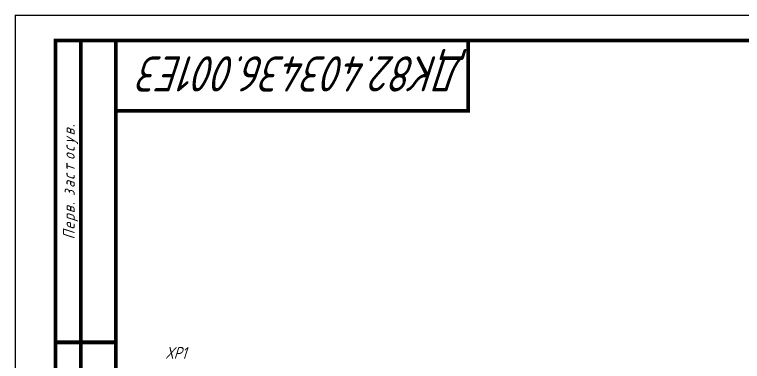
# Model space of a CAD drawing. Header units: millimetres. Extents: x 0 to 420, y 0 to 297.
# Drawn here: x -0.1 to 144.5, y 228.2 to 297.1 of the extents above; entities that cross this region are included whole.
import ezdxf

# ---------------------------------------------------------------- set-up
doc = ezdxf.new("R2010")
doc.units = ezdxf.units.MM
doc.layers.add('Sheet', color=255, linetype='Continuous')
doc.styles.add('GOST', font='', dxfattribs={"oblique": 18})
doc.styles.get('GOST').set_extended_font_data('GOST type A')

msp = doc.modelspace()

# ---------------------------------------------------------------- linework, layer by layer
at = {"layer": 'Sheet'}
for points, const_width in [([(0.04, 297), (419.98, 297), (419.98, 0), (0.04, 0), (0.04, 297)], 0.3), ([(0.04, 297), (0.04, 0), (419.98, 0), (419.98, 297), (0.04, 297), (0.04, 297)], 0.0991), ([(0.04, 297), (0.04, 0), (419.98, 0), (419.98, 297), (0.04, 297), (0.04, 297)], 0.0991)]:
    msp.add_lwpolyline(points, close=True, dxfattribs=dict(at, const_width=const_width))
at = {"layer": 'Sheet', "const_width": 0.749}
for points in [[(8.04, 291.99), (7.67, 291.99), (20.04, 291.99)], [(8.04, 171.99), (8.04, 291.99)], [(13.05, 171.99), (13.05, 291.99)], [(20.04, 291.99), (20.04, 5)], [(20.05, 291.99), (414.97, 291.99)], [(90.02, 278), (90.02, 277.62), (90.02, 291.99)], [(20.04, 278), (90.02, 278)], [(8.04, 231.99), (20.04, 231.99)]]:
    msp.add_lwpolyline(points, dxfattribs=at)

# ---------------------------------------------------------------- texts
at = {"layer": 'Sheet', "style": 'GOST', "oblique": 18}
for s, height, rotation, p in [('ДК82.403436.001Е3', 7, 180, (89.31, 288.86)), ('.', 2.34, 90, (11.86, 274.72)), ('в', 2.34, 90, (11.86, 273.1)), ('у', 2.34, 90, (11.86, 271.49)), ('с', 2.34, 90, (11.86, 269.87)), ('о', 2.34, 90, (11.86, 268.25)), ('т', 2.34, 90, (11.86, 265.92)), ('с', 2.34, 90, (11.86, 264.3)), ('а', 2.34, 90, (11.86, 262.68)), ('з', 2.34, 90, (11.86, 261.07)), ('в', 2.34, 90, (11.86, 257.65)), ('.', 2.34, 90, (11.86, 259.27)), ('р', 2.34, 90, (11.86, 256.03)), ('П', 2.34, 90, (11.86, 252.44)), ('е', 2.34, 90, (11.86, 254.42))]:
    msp.add_text(s, height=height, rotation=rotation, dxfattribs=at).set_placement(p)
msp.add_text('XP1', height=2.336, dxfattribs=at).set_placement((29.82, 228.72))

doc.saveas('drawing.dxf')
